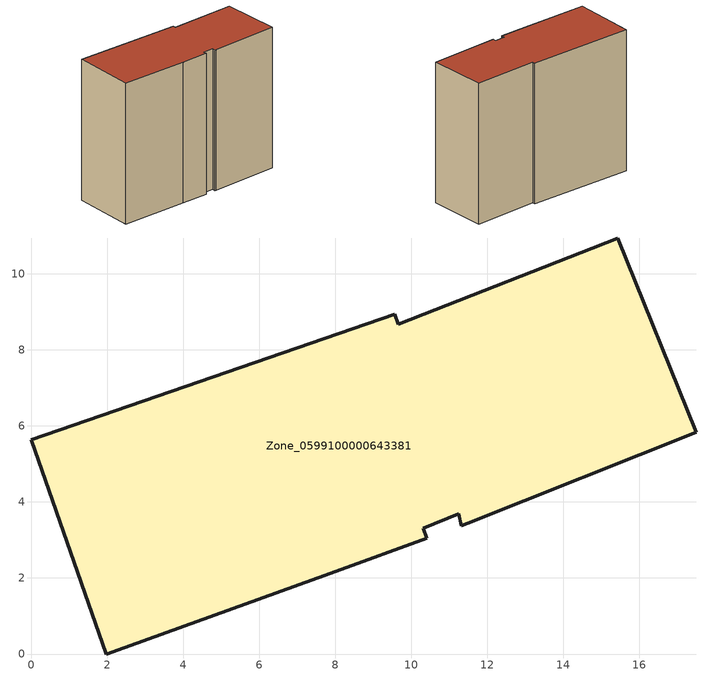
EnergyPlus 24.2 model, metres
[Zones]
Zone_0599100000643381
 floor ground (C_G): 11.26,3.69 10.32,3.31 10.41,3.04 8.03,2.17 1.97,0 0,5.64 9.56,8.94 9.65,8.68 15.44,10.95 17.5,5.83 11.49,3.44 11.32,3.38 z0
 wall outside (C_F): 1.97,0 8.03,2.17 10.41,3.04 10.32,3.31 11.26,3.69 11.32,3.38 11.49,3.44 17.5,5.83 15.44,10.95 9.65,8.68 9.56,8.94 0,5.64 1.97,0 z0:13.46
 roof outside (C_R): 10.32,3.31 11.26,3.69 11.32,3.38 11.49,3.44 17.5,5.83 15.44,10.95 9.65,8.68 9.56,8.94 0,5.64 1.97,0 8.03,2.17 10.41,3.04 z13.46
[BUILDING]
Pand.0599100000643381: North Axis=0; Terrain=City; Loads Convergence Tolerance Value=0.04; Temperature Convergence Tolerance Value=0.4; Solar Distribution=FullExterior; Maximum Number of Warmup Days=25; Minimum Number of Warmup Days=1
[Site:Location]
Rotterdam.The.Hague.AP_ZH_NLD Design_Conditions: Latitude=51.96; Longitude=4.45; Time Zone=1; Elevation=-4.5
[SITE:GROUNDTEMPERATURE:BUILDINGSURFACE]
18, 18, 18, 18, 18, 18, 18, 18, 18, 18, 18, 18
[MATERIAL] Thermal Absorptance=0.9; Solar Absorptance=0.7; Visible Absorptance=0.7
Name | Roughness | Thickness | Conductivity | Density | Specific Heat
G.TI.1946 | MediumSmooth | 0.15 | 1 | 540 | 1210
F.TI.1946 | Rough | 0.3 | 0.857143 | 1920 | 840
R.TI.1946 | MediumRough | 0.2 | 0.1 | 1500 | 1000
[CONSTRUCTION]
C_G: G.TI.1946
C_F: F.TI.1946
C_R: R.TI.1946
[ZONE]
Zone_0599100000643381: Type=1; Multiplier=1; Ceiling Height=Autocalculate; Volume=Autocalculate; Floor Area=autocalculate; Part of Total Floor Area=Yes
[ZONEINFILTRATION:DESIGNFLOWRATE]
Infil_Zone_0599100000643381: Zone or ZoneList or Space or SpaceList=Zone_0599100000643381; Schedule=AlwaysOn; Design Flow Rate Calculation Method=Flow/Area; Flow Rate per Floor Area=0.003; Constant Term Coefficient=1; Temperature Term Coefficient=0; Velocity Term Coefficient=0; Velocity Squared Term Coefficient=0
[HVACTEMPLATE:ZONE:IDEALLOADSAIRSYSTEM]
Zone_0599100000643381: Maximum Heating Supply Air Temperature=50; Minimum Cooling Supply Air Temperature=13; Maximum Heating Supply Air Humidity Ratio=0.0156; Minimum Cooling Supply Air Humidity Ratio=0.0077; Heating Limit=NoLimit; Cooling Limit=NoLimit; Dehumidification Control Type=ConstantSensibleHeatRatio; Cooling Sensible Heat Ratio=0.7; Dehumidification Setpoint=60; Humidification Control Type=None; Humidification Setpoint=30; Outdoor Air Method=None; Outdoor Air Flow Rate per Person=0.00944; Outdoor Air Flow Rate per Zone Floor Area=0; Outdoor Air Flow Rate per Zone=0; Demand Controlled Ventilation Type=None; Outdoor Air Economizer Type=NoEconomizer; Heat Recovery Type=None; Sensible Heat Recovery Effectiveness=0.7; Latent Heat Recovery Effectiveness=0.65
[ZONECONTROL:THERMOSTAT]
ThermostatControl_Zone_0599100000643381: Zone or ZoneList=Zone_0599100000643381; Control Type Schedule=DualSetpointControlType; Control 1=Thermostat_Zone_0599100000643381; Temperature Difference Between Cutout And Setpoint=0
[THERMOSTATSETPOINT:DUALSETPOINT]
Thermostat_Zone_0599100000643381: Heating Setpoint Temperature Schedule=HeatingSetpoint_Zone_0599100000643381; Cooling Setpoint Temperature Schedule=CoolingSetpoint_Zone_0599100000643381
[SCHEDULE:COMPACT]
HeatingSetpoint_Zone_0599100000643381: Through: 12/31, For: AllDays, Until: 24:00, 21
CoolingSetpoint_Zone_0599100000643381: Through: 12/31, For: AllDays, Until: 24:00, 24
DualSetpointControlType: Through: 12/31, For: AllDays, Until: 24:00, 4
AlwaysOn: Through: 12/31, For: AllDays, Until: 24:00, 1
